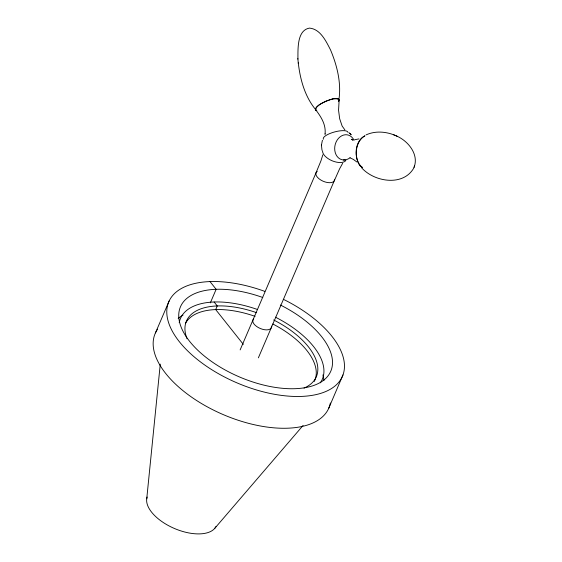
<?xml version="1.0" encoding="UTF-8"?>
<svg xmlns="http://www.w3.org/2000/svg" width="562" height="562" viewBox="0 0 562 562"><rect width="100%" height="100%" fill="white"/><g stroke="black" fill="none" stroke-linecap="round" stroke-linejoin="round"><path stroke-width="0.84" d="M344.85 129.857L342.132 126.036L339.673 118.758L338.556 110.243L339.16 99.888L338.155 98.807M321.45 145.101L321.991 150.286M321.436 145.277L322.412 140.198M338.598 101.49C341.78 84.195 337.263 65.916 330.512 49.87C326.065 41.279 320.473 29.048 309.451 28.1C296.659 30.348 298.085 49.849 297.909 59.108M146.738 498.789L160.268 364.148M325.145 133.791L325.033 134.332C326.178 124.631 321.197 117.008 315.444 109.4C315.479 108.304 316.322 107.454 317.031 106.71C320.832 103.282 325.616 101.118 330.449 99.579M339.16 100.184L338.521 101.603M322.841 154.803L320.923 160.915L316.048 172.717M361.802 167.982C374.447 181.955 402.933 186.626 413.681 168.221C419.737 154.859 408.033 140.584 395.964 135.751M414.061 167.314L414.63 165.678M328.559 408.651L342.982 374.924M155.449 332.908L169.19 300.881M210.328 302.876L216.145 289.304L209.998 281.576M240.136 349.901L315.921 173.075M258.365 357.846L334.495 180.219M334.376 180.578L339.553 168.909L342.658 163.296M214.775 528.329L303.087 425.448M366.087 134.887C375.866 130.384 387.492 131.67 397.011 136.208M364.759 135.885C355.332 141.491 353.948 156.496 359.701 165.46M330.758 99.488L332.648 99.003M358.942 138.905L354.643 139.741M332.957 98.933L338.008 98.75M364.977 135.849C354.018 140.851 353.343 160.669 362.321 167.371M345.258 159.903L343.368 159.966M352.655 139.678L351.278 139.264L351.931 139.474M316.792 110.686L315.605 109.948M362.258 167.35L361.9 167.209M316.462 110.581C304.211 96.425 299.406 76.938 297.867 58.581M350.021 157.845L353.301 159.376L356.863 161.989M393.442 134.676L394.517 135.14M361.542 167.033L359.884 165.671M348.974 132.66L351.201 134.775L350.54 134.1M352.725 140.022L352.353 139.671L352.929 140.226M349.719 133.271L350.435 133.995M214.129 301.998L217.262 305.946L215.696 309.592L243.325 344.358M315.633 109.997C315.893 105.073 322.658 103.169 326.374 101.048C329.978 100.106 336.526 96.285 339.167 100.134M298.211 62.846L298.26 63.394M323.466 139.221A12.743 3.737 -15.1 0 1 334.193 132.056A12.743 3.737 -15.1 0 1 347.927 132.344M345.869 160.507A12.743 6.442 22.9 0 1 332.226 160.816A12.743 6.442 22.9 0 1 322.581 150.869M350.133 157.655A12.743 10.172 -77.6 0 1 336.013 154.599A12.743 10.172 -77.6 0 1 339.982 136.945A12.743 10.172 -77.6 0 1 354.032 140.289M334.58 179.271A9.968 5.03 23.2 0 1 322.834 181.097A9.968 5.03 23.2 0 1 317.249 171.389M271.446 326.044A9.968 5.03 23.2 0 1 260.55 328.608A9.968 5.03 23.2 0 1 253.708 318.9M283.367 299.307A94.486 47.672 23.2 0 1 319.434 393.751A94.486 47.672 23.2 0 1 172.127 330.842A94.486 47.672 23.2 0 1 264.786 291.376M280.375 305.018A81.764 41.251 23.2 0 1 310.66 386.431A81.764 41.251 23.2 0 1 183.458 332.107A81.764 41.251 23.2 0 1 262.777 297.502M275.436 317.179A77.156 38.926 23.2 0 1 320.312 382.855M179.215 322.595A77.156 38.926 23.2 0 1 257.396 309.472M273.631 319.954A70.664 35.652 23.2 0 1 304.014 388.103M187.062 338.774A70.664 35.652 23.2 0 1 256.665 312.711M185.369 323.628A70.664 35.652 23.2 0 1 255.099 316.357M272.809 323.986A70.664 35.652 23.2 0 1 314.27 381.45M216.033 526.439A37.471 18.904 23.2 0 1 174.501 528.519A37.471 18.904 23.2 0 1 147.16 497.019M330.379 402.989A94.486 47.672 23.2 0 1 223.444 414.693A94.486 47.672 23.2 0 1 157.592 329.192M178.189 318.436A81.764 41.251 23.2 0 1 182.98 315.156M322.925 374.924A81.764 41.251 23.2 0 1 323.902 380.671"/></g></svg>
